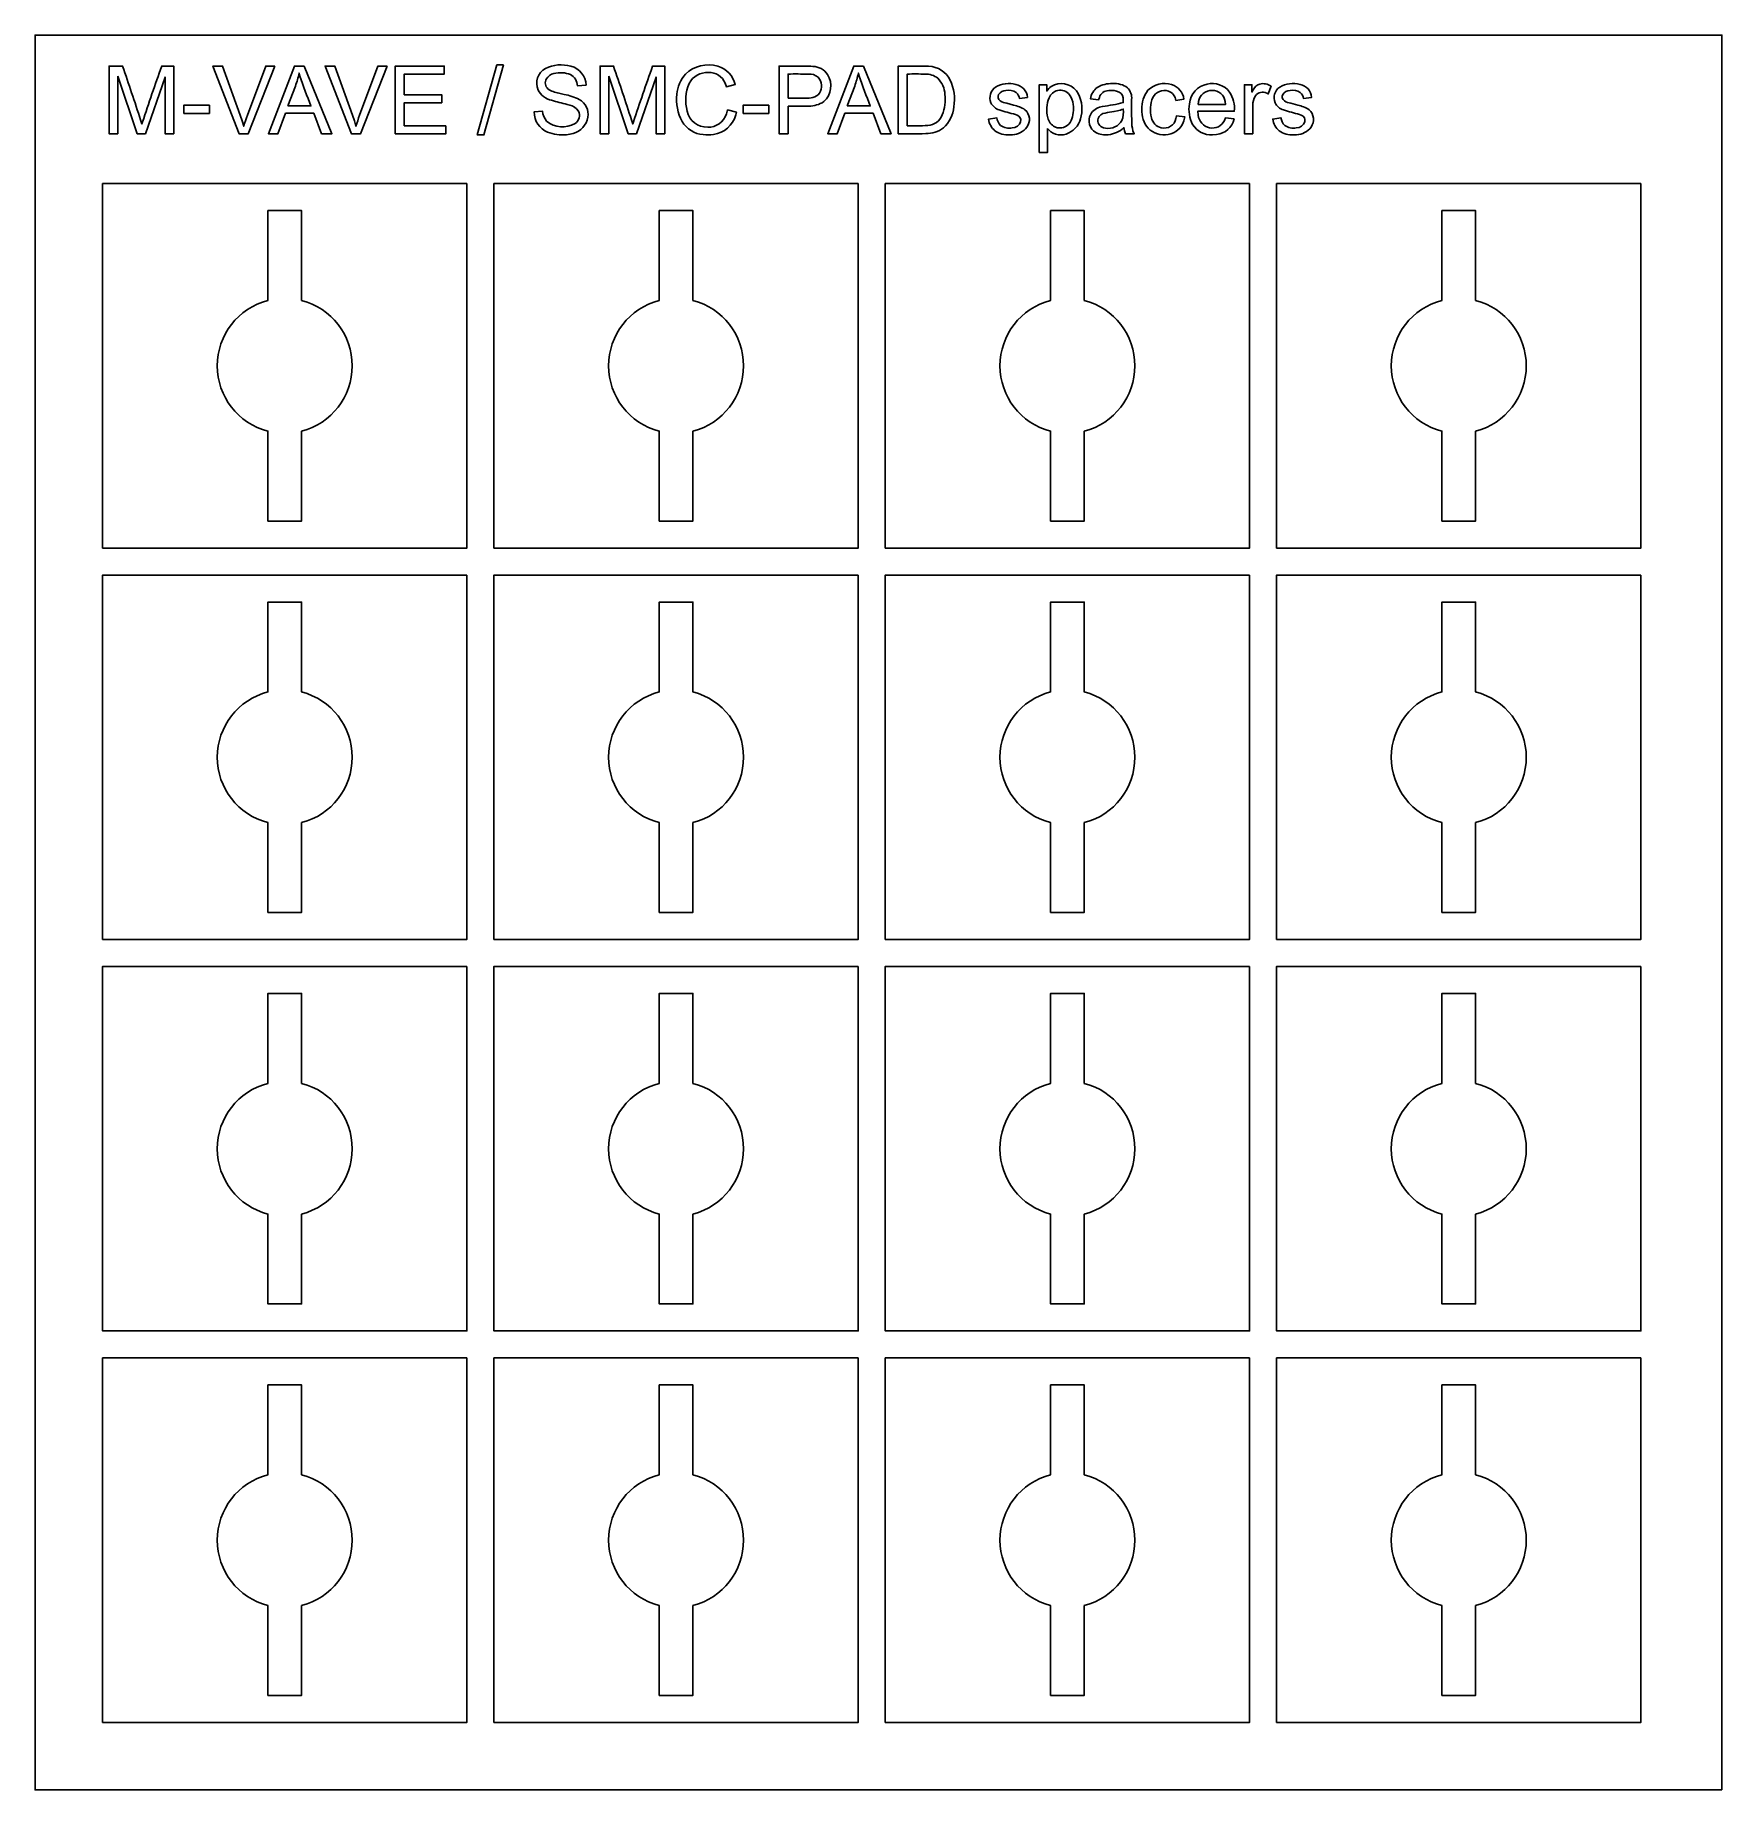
# Model space of a CAD drawing. Header units: millimetres. Extents: x 5 to 130, y 5 to 135.
import ezdxf

# ---------------------------------------------------------------- set-up
doc = ezdxf.new("R2010")
doc.units = ezdxf.units.MM
for name, color, linetype in [('Layer_0', 7, 'CONTINUOUS'), ('Layer_1', 5, 'CONTINUOUS'), ('Layer_2', 1, 'CONTINUOUS')]:
    doc.layers.add(name, color=color, linetype=linetype)

msp = doc.modelspace()

# ---------------------------------------------------------------- linework, layer by layer
at = {"layer": 'Layer_0', "color": 7}
for points in [[(37.000008, 124.00001), (37, 97.000008), (10, 97.000008), (10.000008, 124.00001)], [(66.000008, 124.00001), (66, 97.000008), (39, 97.000008), (39.000008, 124.00001)], [(95.000023, 124.00001), (95.000015, 97.000008), (68.000015, 97.000008), (68.000023, 124.00001)], [(124.00004, 124.00001), (124.00003, 97.000008), (97.000031, 97.000008), (97.000038, 124.00001)], [(37.000008, 95.000008), (37, 68.000008), (10, 68.000008), (10.000008, 95.000008)], [(66.000008, 95.000008), (66, 68.000008), (39, 68.000008), (39.000008, 95.000008)], [(95.000023, 95.000008), (95.000015, 68.000008), (68.000015, 68.000008), (68.000023, 95.000008)], [(124.00004, 95.000008), (124.00003, 68.000008), (97.000031, 68.000008), (97.000038, 95.000008)], [(37.000008, 66.000008), (37, 39.000008), (10, 39.000008), (10.000008, 66.000008)], [(66.000008, 66.000008), (66, 39.000008), (39, 39.000008), (39.000008, 66.000008)], [(95.000023, 66.000008), (95.000015, 39.000008), (68.000015, 39.000008), (68.000023, 66.000008)], [(124.00004, 66.000008), (124.00003, 39.000008), (97.000031, 39.000008), (97.000038, 66.000008)], [(37.000008, 37.000008), (37, 10.000008), (10, 10.000008), (10.000008, 37.000008)], [(66.000008, 37.000008), (66, 10.000008), (39, 10.000008), (39.000008, 37.000008)], [(95.000023, 37.000008), (95.000015, 10.000008), (68.000015, 10.000008), (68.000023, 37.000008)], [(124.00004, 37.000008), (124.00003, 10.000008), (97.000031, 10.000008), (97.000038, 37.000008)]]:
    msp.add_lwpolyline(points, close=True, dxfattribs=at)
for points in [[(24.75, 105.65878, 0.34199884), (28.5, 110.50001, 0.34199884), (24.750008, 115.34124), (24.750008, 122.00001), (22.250008, 122.00001), (22.250008, 115.34124, 0.34199884), (18.5, 110.50001, 0.34199884), (22.25, 105.65878), (22.25, 99.000008), (24.75, 99.000008)], [(53.75, 105.65878, 0.34199884), (57.5, 110.50001, 0.34199884), (53.750008, 115.34124), (53.750008, 122.00001), (51.250008, 122.00001), (51.250008, 115.34124, 0.34199884), (47.5, 110.50001, 0.34199884), (51.25, 105.65878), (51.25, 99.000008), (53.75, 99.000008)], [(82.750015, 105.65878, 0.34199884), (86.500015, 110.50001, 0.34199884), (82.750023, 115.34124), (82.750023, 122.00001), (80.250023, 122.00001), (80.250023, 115.34124, 0.34199884), (76.500015, 110.50001, 0.34199884), (80.250015, 105.65878), (80.250015, 99.000008), (82.750015, 99.000008)], [(111.75003, 105.65878, 0.34199884), (115.50003, 110.50001, 0.34199884), (111.75004, 115.34124), (111.75004, 122.00001), (109.25004, 122.00001), (109.25004, 115.34124, 0.34199884), (105.50003, 110.50001, 0.34199884), (109.25003, 105.65878), (109.25003, 99.000008), (111.75003, 99.000008)], [(24.75, 76.658775, 0.34199884), (28.5, 81.500008, 0.34199884), (24.750008, 86.34124), (24.750008, 93.000008), (22.250008, 93.000008), (22.250008, 86.34124, 0.34199884), (18.5, 81.500008, 0.34199884), (22.25, 76.658775), (22.25, 70.000008), (24.75, 70.000008)], [(53.75, 76.658775, 0.34199884), (57.5, 81.500008, 0.34199884), (53.750008, 86.34124), (53.750008, 93.000008), (51.250008, 93.000008), (51.250008, 86.34124, 0.34199884), (47.5, 81.500008, 0.34199884), (51.25, 76.658775), (51.25, 70.000008), (53.75, 70.000008)], [(82.750015, 76.658775, 0.34199884), (86.500015, 81.500008, 0.34199884), (82.750023, 86.34124), (82.750023, 93.000008), (80.250023, 93.000008), (80.250023, 86.34124, 0.34199884), (76.500015, 81.500008, 0.34199884), (80.250015, 76.658775), (80.250015, 70.000008), (82.750015, 70.000008)], [(111.75003, 76.658775, 0.34199884), (115.50003, 81.500008, 0.34199884), (111.75004, 86.34124), (111.75004, 93.000008), (109.25004, 93.000008), (109.25004, 86.34124, 0.34199884), (105.50003, 81.500008, 0.34199884), (109.25003, 76.658775), (109.25003, 70.000008), (111.75003, 70.000008)], [(24.75, 47.658775, 0.34199884), (28.5, 52.500008, 0.34199884), (24.750008, 57.34124), (24.750008, 64.000008), (22.250008, 64.000008), (22.250008, 57.34124, 0.34199884), (18.5, 52.500008, 0.34199884), (22.25, 47.658775), (22.25, 41.000008), (24.75, 41.000008)], [(53.75, 47.658775, 0.34199884), (57.5, 52.500008, 0.34199884), (53.750008, 57.34124), (53.750008, 64.000008), (51.250008, 64.000008), (51.250008, 57.34124, 0.34199884), (47.5, 52.500008, 0.34199884), (51.25, 47.658775), (51.25, 41.000008), (53.75, 41.000008)], [(82.750015, 47.658775, 0.34199884), (86.500015, 52.500008, 0.34199884), (82.750023, 57.34124), (82.750023, 64.000008), (80.250023, 64.000008), (80.250023, 57.34124, 0.34199884), (76.500015, 52.500008, 0.34199884), (80.250015, 47.658775), (80.250015, 41.000008), (82.750015, 41.000008)], [(111.75003, 47.658775, 0.34199884), (115.50003, 52.500008, 0.34199884), (111.75004, 57.34124), (111.75004, 64.000008), (109.25004, 64.000008), (109.25004, 57.34124, 0.34199884), (105.50003, 52.500008, 0.34199884), (109.25003, 47.658775), (109.25003, 41.000008), (111.75003, 41.000008)], [(24.75, 18.658775, 0.34199884), (28.5, 23.500008, 0.34199884), (24.750008, 28.34124), (24.750008, 35.000008), (22.250008, 35.000008), (22.250008, 28.34124, 0.34199884), (18.5, 23.500008, 0.34199884), (22.25, 18.658775), (22.25, 12.000008), (24.75, 12.000008)], [(53.75, 18.658775, 0.34199884), (57.5, 23.500008, 0.34199884), (53.750008, 28.34124), (53.750008, 35.000008), (51.250008, 35.000008), (51.250008, 28.34124, 0.34199884), (47.5, 23.500008, 0.34199884), (51.25, 18.658775), (51.25, 12.000008), (53.75, 12.000008)], [(82.750015, 18.658775, 0.34199884), (86.500015, 23.500008, 0.34199884), (82.750023, 28.34124), (82.750023, 35.000008), (80.250023, 35.000008), (80.250023, 28.34124, 0.34199884), (76.500015, 23.500008, 0.34199884), (80.250015, 18.658775), (80.250015, 12.000008), (82.750015, 12.000008)], [(111.75003, 18.658775, 0.34199884), (115.50003, 23.500008, 0.34199884), (111.75004, 28.34124), (111.75004, 35.000008), (109.25004, 35.000008), (109.25004, 28.34124, 0.34199884), (105.50003, 23.500008, 0.34199884), (109.25003, 18.658775), (109.25003, 12.000008), (111.75003, 12.000008)]]:
    msp.add_lwpolyline(points, format="xyb", close=True, dxfattribs=at)
at = {"layer": 'Layer_1', "color": 5}
for points in [[(11.124466, 131.96094), (12.57679, 127.69531), (13.176216, 127.69531), (14.635387, 131.88916), (14.635387, 127.69531), (15.275917, 127.69531), (15.275917, 132.70605), (14.381916, 132.70605, 0.0052423642), (12.961399, 128.56934), (12.912468, 128.4165), (12.814602, 128.7251, 0.003318469), (11.484123, 132.70605), (10.483936, 132.70605), (10.483936, 127.69531), (11.124466, 127.69531)], [(22.767021, 132.70605), (22.088814, 132.70605), (20.732399, 129.06592, 0.020981188), (20.461803, 128.24561), (20.342896, 128.64209), (20.198055, 129.06592), (18.893021, 132.70605), (18.17371, 132.70605), (20.119274, 127.69531), (20.800907, 127.69531)], [(31.083622, 132.70605), (30.405415, 132.70605), (29.049, 129.06592, 0.020982298), (28.778402, 128.24561), (28.659496, 128.64209), (28.514654, 129.06592), (27.20962, 132.70605), (26.490309, 132.70605), (28.435873, 127.69531), (29.117506, 127.69531)], [(44.382545, 127.62207, 0.053072768), (44.866001, 127.72021, 0.29274839), (45.962585, 128.91309, 0.31903229), (45.325481, 130.22656, 0.073355072), (44.203453, 130.6084), (43.815907, 130.69922, -0.10516294), (43.00705, 131.01074, -0.34299815), (42.880802, 131.74365, -0.21996772), (43.444996, 132.15186, -0.1606817), (44.675655, 132.07031, -0.26443394), (45.188957, 131.24658), (45.826061, 131.29443, 0.34270194), (44.70208, 132.69043, 0.19062648), (42.822575, 132.52539, 0.38098701), (42.270615, 130.93018, 0.21737655), (43.264923, 130.16846, 0.010296999), (44.422672, 129.86377), (44.615467, 129.80811, -0.19720894), (45.259422, 129.37598, -0.37599795), (45.014759, 128.45117, -0.31871241), (42.90625, 128.62842, -0.1600534), (42.606293, 129.35986), (41.979462, 129.30518, 0.30026689), (42.977692, 127.80811, 0.11447555)], [(47.504452, 131.96094), (48.956776, 127.69531), (49.556202, 127.69531), (51.015373, 131.88916), (51.015373, 127.69531), (51.655903, 127.69531), (51.655903, 132.70605), (50.761902, 132.70605, 0.0052415147), (49.341385, 128.56934), (49.292454, 128.4165), (49.194588, 128.7251, 0.0033107042), (47.864109, 132.70605), (46.863922, 132.70605), (46.863922, 127.69531), (47.504452, 127.69531)], [(55.273495, 127.63672, 0.29706212), (56.918125, 129.08643), (56.975376, 129.28467), (56.310867, 129.45215), (56.226704, 129.15527, -0.33706116), (54.841419, 128.17725, -0.3651663), (53.326466, 129.37451, -0.17069474), (53.472282, 131.42529, -0.29324224), (54.892799, 132.22412, -0.3245006), (56.138138, 131.43311), (56.235512, 131.17822), (56.889744, 131.33203, 0.26267241), (55.600365, 132.6958, 0.26954393), (53.19875, 132.11621, 0.16620216), (52.554794, 130.61719, 0.15530724), (52.949684, 128.60059, 0.25022164), (54.509167, 127.63037, 0.062079878)], [(60.794571, 129.73242, 0.013356979), (62.338398, 129.73926, 0.15100301), (63.443298, 130.07129, 0.36107772), (63.728088, 132.0874, 0.23973398), (62.641293, 132.6792, 0.025771303), (62.02425, 132.70605), (60.130066, 132.70605), (60.130066, 127.69531), (60.794571, 127.69531)], [(71.000465, 127.70068, 0.16187486), (72.306961, 128.12256, 0.1877308), (73.08548, 129.68994, 0.14822241), (72.810974, 131.66797, 0.27854135), (71.213318, 132.68799, 0.020391641), (70.697083, 132.70605), (68.967308, 132.70605), (68.967308, 127.69531, 0.012143793)], [(23.739803, 129.75293), (24.291275, 131.22266, 0.039419893), (24.561872, 132.17969), (24.627932, 131.9624, 0.014558431), (25.442171, 129.75293)], [(60.794571, 130.32373), (60.794571, 132.11475, -0.0070285911), (62.287506, 132.11182, -0.21260812), (63.032753, 131.87695, -0.33933451), (63.125725, 130.69482, -0.18177671), (62.64325, 130.3833, -0.062009619), (62.092754, 130.32373)], [(65.185791, 129.75293), (65.737259, 131.22266, 0.039418815), (66.007858, 132.17969), (66.073921, 131.9624, 0.014560505), (66.888161, 129.75293)], [(69.631813, 128.28662), (69.631813, 132.11475, -0.01149615), (70.962784, 132.1084, -0.19473108), (71.888588, 131.79883, -0.1965642), (72.417557, 130.6084, -0.12408611), (72.229164, 129.08398, -0.29740516), (71.147263, 128.30957, -0.027007619)], [(77.420433, 127.62256, 0.2296975), (78.498421, 128.18213, 0.3874635), (78.355537, 129.47461, 0.087130093), (77.514381, 129.81348), (77.008415, 129.95264, -0.095155414), (76.527901, 130.12744, -0.40134421), (76.401161, 130.60938, -0.2539269), (76.946274, 130.89258, -0.19868859), (77.700325, 130.74414, -0.19526612), (77.938141, 130.30664), (78.540993, 130.38867, 0.34267512), (77.68222, 131.33789, 0.20483073), (76.174118, 131.1543, 0.35551097), (75.835991, 129.9873, 0.21985687), (76.44912, 129.46387, 0.01772224), (77.642097, 129.11816), (77.775681, 129.06885, -0.40011899), (78.031601, 128.58447, -0.32437235), (77.407219, 128.12988, -0.20545075), (76.552856, 128.31396, -0.19185924), (76.266602, 128.87451), (75.656898, 128.77881, 0.18823676), (76.131546, 127.90723, 0.16825229), (77.211975, 127.61328)], [(80.027565, 128.07129), (80.111725, 127.97656, 0.32440951), (81.592926, 127.74707, 0.25049998), (82.519218, 129.0083, 0.20795736), (82.162498, 130.87939, 0.38167267), (80.299629, 131.19092, 0.078144489), (79.972763, 130.85352), (79.972763, 131.3252), (79.411011, 131.3252), (79.411011, 126.3042), (80.027565, 126.3042)], [(84.525459, 127.62061, 0.1653022), (85.686142, 128.14307), (85.730667, 127.90283), (85.809448, 127.69531), (86.453407, 127.69531), (86.356033, 127.90869, -0.079725687), (86.26355, 128.66162, -0.0067479129), (86.258163, 130.03662), (86.25621, 130.22607, 0.22254137), (85.95723, 131.10205, 0.17562519), (84.850372, 131.40723, 0.14513353), (83.710724, 131.12354, 0.20236984), (83.209656, 130.28955), (83.812508, 130.20752), (83.868782, 130.38623, -0.33019221), (84.558243, 130.88867, -0.14041075), (85.330887, 130.78076, -0.30409602), (85.638184, 130.15967), (85.634766, 129.99902, -0.036261479), (84.08947, 129.71875), (83.987198, 129.69482, 0.21450945), (83.225319, 129.13916, 0.40798997), (83.603561, 127.77783, 0.14352383)], [(88.966095, 127.63525, 0.29120394), (90.124825, 128.65039), (90.193817, 128.94629), (89.58754, 129.0249), (89.543991, 128.80908, -0.20335793), (89.143829, 128.24333, -0.20284212), (88.457687, 128.13965, -0.29667163), (87.729568, 128.88232, -0.16216937), (87.823029, 130.37744, -0.36647832), (88.993011, 130.85498, -0.26860423), (89.536163, 130.1665), (90.13559, 130.25879, 0.29101044), (89.222015, 131.33252, 0.27879453), (87.466797, 130.91113, 0.18107406), (87.025429, 129.49658, 0.19232269), (87.479523, 128.1001, 0.25160255)], [(92.551888, 127.63232, 0.32052076), (93.848602, 128.78564), (93.211502, 128.86426), (93.135162, 128.68262, -0.3643974), (92.03418, 128.13916, -0.31969468), (91.187149, 129.07129), (91.152901, 129.35303), (93.86573, 129.35303, 0.17244693), (93.514877, 130.78125, 0.29224459), (91.855576, 131.37549, 0.33537104), (90.545158, 129.91162, 0.16509973), (90.778564, 128.37354, 0.2754362), (92.248993, 127.61328)], [(95.232422, 129.5957), (95.238785, 129.78662, -0.12809541), (95.426682, 130.50537, -0.37752163), (96.266861, 130.69629), (96.37989, 130.63818), (96.592255, 131.20898, 0.21404062), (95.751595, 131.37646, 0.18706872), (95.274994, 130.95166), (95.170761, 130.7749), (95.170761, 131.3252), (94.615868, 131.3252), (94.615868, 127.69531), (95.232422, 127.69531)], [(98.475677, 127.62256, 0.22970048), (99.553665, 128.18213, 0.38746389), (99.410782, 129.47461, 0.087132222), (98.569626, 129.81348), (98.06366, 129.95264, -0.0951587), (97.583145, 130.12744, -0.40134923), (97.456406, 130.60938, -0.25392918), (98.001526, 130.89258, -0.19868484), (98.755569, 130.74414, -0.19526654), (98.993385, 130.30664), (99.596237, 130.38867, 0.34267438), (98.737473, 131.33789, 0.20483105), (97.229362, 131.1543, 0.35550707), (96.891235, 129.9873, 0.21985211), (97.504364, 129.46387, 0.017727065), (98.697342, 129.11816), (98.830933, 129.06885, -0.40010219), (99.086853, 128.58447, -0.3243861), (98.462463, 128.12988, -0.20545017), (97.608101, 128.31396, -0.19185499), (97.321846, 128.87451), (96.712143, 128.77881, 0.18823542), (97.18679, 127.90723, 0.16825488), (98.267227, 127.61328)], [(80.74736, 128.14014), (80.56778, 128.20264, -0.218871), (80.040283, 128.88037, -0.16624585), (80.139618, 130.35352, -0.21054075), (80.778191, 130.90234, -0.29659903), (81.653107, 130.58008, -0.13950381), (81.920769, 129.86621, -0.1343886), (81.773972, 128.66357, -0.35225003)], [(91.187149, 129.85889), (91.218964, 130.08447, -0.36498344), (92.221588, 130.90137, -0.38083704), (93.188499, 130.07373), (93.218353, 129.85889)], [(84.325325, 128.10547), (84.177544, 128.13623, -0.20310674), (83.833649, 128.39561, -0.20358628), (83.782661, 128.82275, -0.29253597), (84.303299, 129.22656, -0.019714725), (84.942368, 129.33496), (85.21492, 129.39063, 0.039717206), (85.634766, 129.51709, -0.1147164), (85.535431, 128.67627, -0.31845431)]]:
    msp.add_lwpolyline(points, format="xyb", close=True, dxfattribs=at)
for points in [[(23.547987, 129.21289), (25.647688, 129.21289), (26.233414, 127.69531), (26.990402, 127.69531), (24.935228, 132.70605), (24.219343, 132.70605), (22.290905, 127.69531), (22.996517, 127.69531)], [(35.44059, 128.28662), (32.357826, 128.28662), (32.357826, 129.99219), (35.135735, 129.99219), (35.135735, 130.58008), (32.357826, 130.58008), (32.357826, 132.11475), (35.324127, 132.11475), (35.324127, 132.70605), (31.693323, 132.70605), (31.693323, 127.69531), (35.44059, 127.69531)], [(39.715347, 132.7915), (39.222107, 132.7915), (37.766357, 127.60986), (38.263023, 127.60986)], [(64.993973, 129.21289), (67.093674, 129.21289), (67.679398, 127.69531), (68.436386, 127.69531), (66.381218, 132.70605), (65.665329, 132.70605), (63.736893, 127.69531), (64.442505, 127.69531)], [(17.923664, 129.81787), (16.02948, 129.81787), (16.02948, 129.19922), (17.923664, 129.19922)], [(59.369652, 129.81787), (57.475468, 129.81787), (57.475468, 129.19922), (59.369652, 129.19922)]]:
    msp.add_lwpolyline(points, close=True, dxfattribs=at)
at = {"layer": 'Layer_2', "color": 1}
msp.add_lwpolyline([(130, 5), (5, 5), (5, 135), (130, 135)], close=True, dxfattribs=at)

doc.saveas('drawing.dxf')
